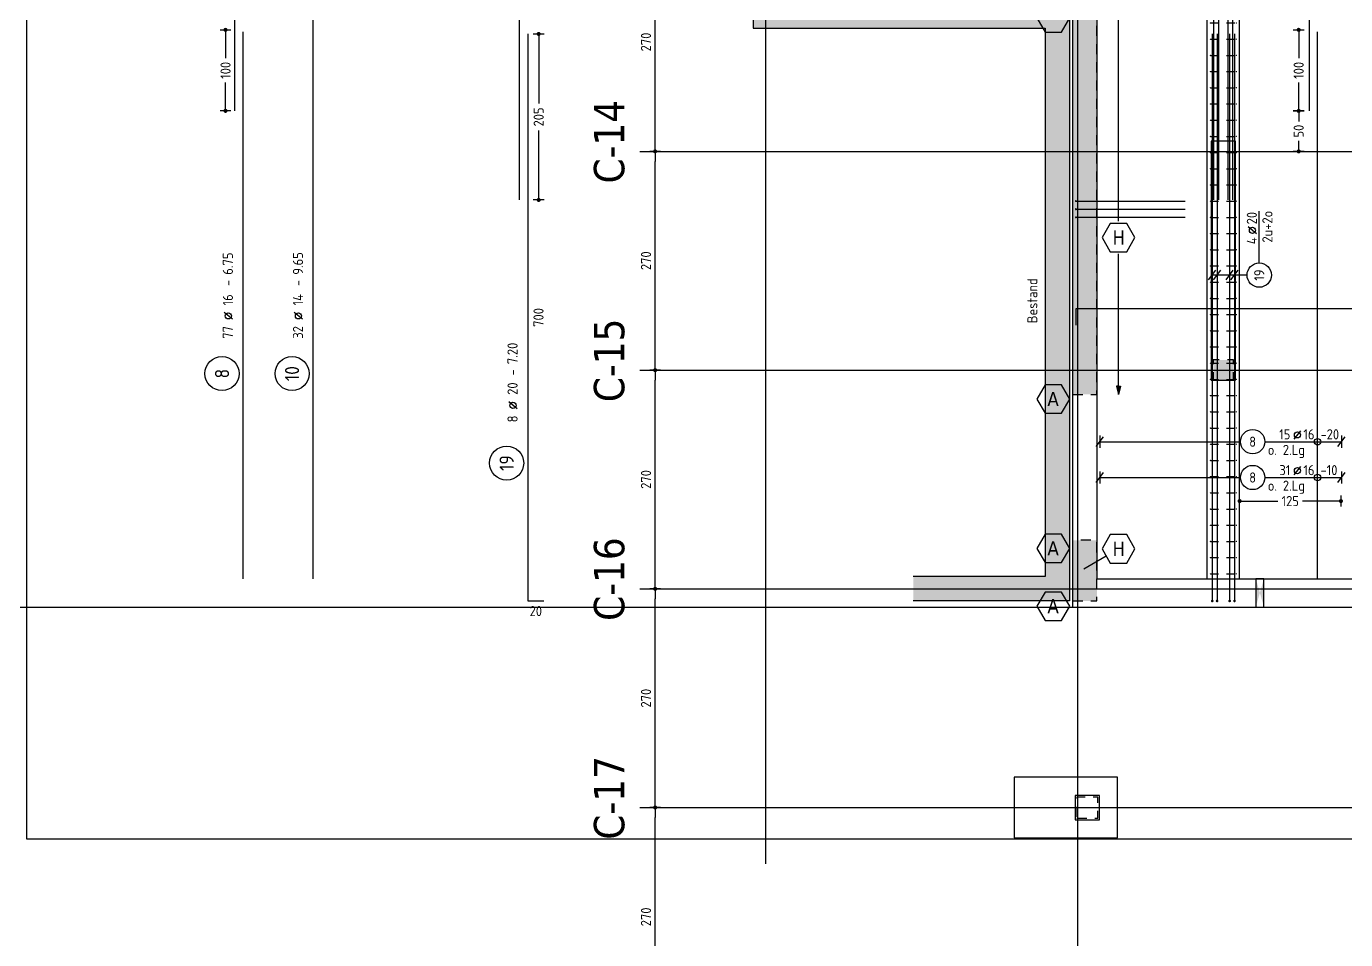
# Model space of a CAD drawing. Extents: x -7 to 291, y 0 to 252.
# Drawn here: x 110.62 to 126.9, y 189.51 to 200.78 of the extents above; entities that cross this region are included whole.
import ezdxf
from ezdxf.enums import TextEntityAlignment as Align

# ---------------------------------------------------------------- set-up
doc = ezdxf.new("R2010")
doc.units = 0
doc.header["$LTSCALE"] = 0.5
doc.header["$MEASUREMENT"] = 0
doc.header["$PDMODE"] = 2
for name, pattern in [('AUSGEZOGEN', [1000.01, 1000, 0.01]), ('HIDDEN', [0.375, 0.25, -0.125]), ('HIDDEN2', [0.187, 0.125, -0.062]), ('VERDECKT2', [0.1875, 0.125, -0.0625])]:
    doc.linetypes.add(name, pattern=pattern)
doc.layers.get('0').update_dxf_attribs({"linetype": 'CONTINUOUS'})
doc.layers.get('Defpoints').update_dxf_attribs({"linetype": 'CONTINUOUS'})
for name, color, linetype in [('0_H10', 13, 'CONTINUOUS'), ('ACHSEN', 7, 'CONTINUOUS'), ('BESTAND', 7, 'CONTINUOUS'), ('BET-ANS', 7, 'CONTINUOUS'), ('BETON', 7, 'CONTINUOUS'), ('BETON-EG', 7, 'CONTINUOUS'), ('HILFE', 7, 'CONTINUOUS'), ('HOLZ-VERD', 8, 'VERDECKT2'), ('MASSE', 7, 'CONTINUOUS'), ('RND', 7, 'CONTINUOUS'), ('TEXT', 7, 'CONTINUOUS'), ('WD', 7, 'CONTINUOUS')]:
    doc.layers.add(name, color=color, linetype=linetype)
doc.layers.add('ANSICHTSFENSTER', color=7, linetype='CONTINUOUS', plot=False)
doc.styles.add('HELV', font='tahoma.ttf')
doc.styles.add('TXT', font='isocp.shx')
doc.dimstyles.new('DOT_I', dxfattribs={"dimscale": 0.5, "dimtxt": 0.25, "dimasz": 0.25, "dimexe": 0.1, "dimexo": 0.3, "dimgap": 0.1, "dimtad": 1, "dimdec": 3, "dimzin": 3, "dimtxsty": 'TXT', "dimblk": 'DOT', "dimblk1": 'DOT', "dimblk2": 'DOT', "dimsah": 1, "dimcen": 0.1, "dimse1": 1, "dimse2": 1, "dimazin": 0, "dimtfac": 1, "dimtdec": 4, "dimtix": 1, "dimtmove": 2, "dimatfit": 3, "dimldrblk": 'DOT', "dimfxl": 0.7, "dimfxlon": 1, "dimtvp": 1, "dimtolj": 1, "dimtzin": 0, "dimarcsym": 0})

# ---------------------------------------------------------------- blocks, each defined once
blk = doc.blocks.new('Stützen EG')
at = {"color": 0, "linetype": 'ByBlock', "flags": 128}
blk.add_lwpolyline([(0.115, -43.455), (0.375, -43.455), (0.375, -43.195), (0.115, -43.195)], close=True, dxfattribs=at)
blk = doc.blocks.new('Bestand UG')
at = {"color": 0, "linetype": 'ByBlock'}
for p, q in [((-4.5, -3.75), (-4, -3.75)), ((-4.5, -3.95), (-4, -3.95))]:
    blk.add_line(p, q, dxfattribs=at)
for points in [[(-4.5, -0.1), (-3.7, -0.1), (-3.7, -6.28), (-0.1, -6.28), (-0.1, -13.65), (-2.026, -13.65)], [(-4.5, -0.4), (-4, -0.4), (-4, -1.75), (-4.5, -1.75)], [(-4.5, -1.95), (-4, -1.95), (-4, -6.58), (-0.4, -6.58), (-0.4, -13.35), (-2.026, -13.35)]]:
    blk.add_lwpolyline(points, dxfattribs=at)
at = {"layer": 'BESTAND', "color": 11, "linetype": 'AUSGEZOGEN'}
for points in [[(-3.7, -0.1), (-4, -0.4), (-4.5, -0.1), (-4.5, -0.4)], [(-3.7, -6.28), (-4, -6.58), (-3.7, -0.1), (-4, -0.4)], [(-4, -1.75), (-4, -1.95), (-4.5, -1.75), (-4.5, -1.95)], [(-0.1, -6.28), (-0.4, -6.58), (-3.7, -6.28), (-4, -6.58)], [(-0.1, -13.65), (-0.4, -13.35), (-0.1, -6.28), (-0.4, -6.58)], [(-2.026, -13.65), (-2.026, -13.35), (-0.1, -13.65), (-0.4, -13.35)]]:
    blk.add_solid(points, dxfattribs=at)
blk = doc.blocks.new('Beton UG')
at = {"color": 0, "linetype": 'ByBlock'}
blk.add_lwpolyline([(1.65, -13.625), (1.95, -13.625), (1.95, -10.675), (1.65, -10.675)], close=True, dxfattribs=at)
blk = doc.blocks.new('WD01')
at = {"color": 0, "linetype": 'ByBlock'}
blk.add_lwpolyline([(-4, -35.325), (-4, -34.975), (-4.1, -34.975), (-4.1, -35.325)], close=True, dxfattribs=at)
at = {"layer": 'WD', "color": 15, "linetype": 'AUSGEZOGEN'}
blk.add_solid([(-4, -34.975), (-4, -35.325), (-4.1, -35.325), (-4.1, -34.975)], dxfattribs=at)
blk = doc.blocks.new('Beton EG')
at = {"color": 0, "linetype": 'ByBlock', "flags": 128}
for points in [[(0, 2.525), (0.3, 2.525), (0.3, 7.375), (0, 7.375)], [(1.735, 2.7), (1.985, 2.7), (1.985, 2.95), (1.735, 2.95)], [(0, -0.025), (0.3, -0.025), (0.3, 0.725), (0, 0.725)]]:
    blk.add_lwpolyline(points, close=True, dxfattribs=at)
blk = doc.blocks.new('DOT')
at = {"color": 0, "linetype": 'ByBlock'}
for p, q in [((0, 0), (-1, 0)), ((0, 0.54), (0, -0.54))]:
    blk.add_line(p, q, dxfattribs=at)
at = {"color": 0, "linetype": 'ByBlock', "const_width": 0.2}
blk.add_lwpolyline([(-0.1, 0, 1), (0.1, 0, 1)], format="xyb", close=True, dxfattribs=at)
blk = doc.blocks.new('*D74')
at = {"layer": 'Defpoints', "color": 0, "linetype": 'AUSGEZOGEN', "transparency": 16777216}
for p in [(-5.211, -43.2), (-5.211, -43.2), (-5.211, -45.9)]:
    blk.add_point(p, dxfattribs=at)
at = {"layer": 'MASSE', "color": 0, "linetype": 'AUSGEZOGEN', "lineweight": -2, "transparency": 16777216}
blk.add_line((-5.211, -45.775), (-5.211, -43.325), dxfattribs=at)
at = {"layer": 'MASSE', "color": 0, "linetype": 'AUSGEZOGEN', "lineweight": -2, "transparency": 16777216, "xscale": 0.125, "yscale": 0.125, "zscale": 0.125}
for p, rotation in [((-5.211, -43.2), 89.99999999999999), ((-5.211, -45.9), 270)]:
    blk.add_blockref('DOT', p, dxfattribs=dict(at, rotation=rotation))
at = {"layer": 'MASSE', "color": 0, "linetype": 'AUSGEZOGEN', "transparency": 16777216, "insert": (-5.324, -44.55), "char_height": 0.125, "attachment_point": 5, "rotation": 90, "style": 'TXT'}
blk.add_mtext('\\A1;270', dxfattribs=at)
blk = doc.blocks.new('*D75')
at = {"layer": 'Defpoints', "color": 0, "linetype": 'AUSGEZOGEN', "transparency": 16777216}
for p in [(-5.211, -40.5), (-5.211, -40.5), (-5.211, -43.2)]:
    blk.add_point(p, dxfattribs=at)
at = {"layer": 'MASSE', "color": 0, "linetype": 'AUSGEZOGEN', "lineweight": -2, "transparency": 16777216}
blk.add_line((-5.211, -43.075), (-5.211, -40.625), dxfattribs=at)
at = {"layer": 'MASSE', "color": 0, "linetype": 'AUSGEZOGEN', "lineweight": -2, "transparency": 16777216, "xscale": 0.125, "yscale": 0.125, "zscale": 0.125}
for p, rotation in [((-5.211, -40.5), 89.99999999999999), ((-5.211, -43.2), 270)]:
    blk.add_blockref('DOT', p, dxfattribs=dict(at, rotation=rotation))
at = {"layer": 'MASSE', "color": 0, "linetype": 'AUSGEZOGEN', "transparency": 16777216, "insert": (-5.324, -41.85), "char_height": 0.125, "attachment_point": 5, "rotation": 90, "style": 'TXT'}
blk.add_mtext('\\A1;270', dxfattribs=at)
blk = doc.blocks.new('*D76')
at = {"layer": 'Defpoints', "color": 0, "linetype": 'AUSGEZOGEN', "transparency": 16777216}
for p in [(-5.211, -37.8), (-5.211, -37.8), (-5.211, -40.5)]:
    blk.add_point(p, dxfattribs=at)
at = {"layer": 'MASSE', "color": 0, "linetype": 'AUSGEZOGEN', "lineweight": -2, "transparency": 16777216}
blk.add_line((-5.211, -40.375), (-5.211, -37.925), dxfattribs=at)
at = {"layer": 'MASSE', "color": 0, "linetype": 'AUSGEZOGEN', "lineweight": -2, "transparency": 16777216, "xscale": 0.125, "yscale": 0.125, "zscale": 0.125}
for p, rotation in [((-5.211, -37.8), 89.99999999999999), ((-5.211, -40.5), 270)]:
    blk.add_blockref('DOT', p, dxfattribs=dict(at, rotation=rotation))
at = {"layer": 'MASSE', "color": 0, "linetype": 'AUSGEZOGEN', "transparency": 16777216, "insert": (-5.324, -39.15), "char_height": 0.125, "attachment_point": 5, "rotation": 90, "style": 'TXT'}
blk.add_mtext('\\A1;270', dxfattribs=at)
blk = doc.blocks.new('*D77')
at = {"layer": 'Defpoints', "color": 0, "linetype": 'AUSGEZOGEN', "transparency": 16777216}
for p in [(-5.211, -35.1), (-5.211, -35.1), (-5.211, -37.8)]:
    blk.add_point(p, dxfattribs=at)
at = {"layer": 'MASSE', "color": 0, "linetype": 'AUSGEZOGEN', "lineweight": -2, "transparency": 16777216}
blk.add_line((-5.211, -37.675), (-5.211, -35.225), dxfattribs=at)
at = {"layer": 'MASSE', "color": 0, "linetype": 'AUSGEZOGEN', "lineweight": -2, "transparency": 16777216, "xscale": 0.125, "yscale": 0.125, "zscale": 0.125}
for p, rotation in [((-5.211, -35.1), 89.99999999999999), ((-5.211, -37.8), 270)]:
    blk.add_blockref('DOT', p, dxfattribs=dict(at, rotation=rotation))
at = {"layer": 'MASSE', "color": 0, "linetype": 'AUSGEZOGEN', "transparency": 16777216, "insert": (-5.324, -36.45), "char_height": 0.125, "attachment_point": 5, "rotation": 90, "style": 'TXT'}
blk.add_mtext('\\A1;270', dxfattribs=at)
blk = doc.blocks.new('*D78')
at = {"layer": 'Defpoints', "color": 0, "linetype": 'AUSGEZOGEN', "transparency": 16777216}
for p in [(-5.211, -32.4), (-5.211, -32.4), (-5.211, -35.1)]:
    blk.add_point(p, dxfattribs=at)
at = {"layer": 'MASSE', "color": 0, "linetype": 'AUSGEZOGEN', "lineweight": -2, "transparency": 16777216}
blk.add_line((-5.211, -34.975), (-5.211, -32.525), dxfattribs=at)
at = {"layer": 'MASSE', "color": 0, "linetype": 'AUSGEZOGEN', "lineweight": -2, "transparency": 16777216, "xscale": 0.125, "yscale": 0.125, "zscale": 0.125}
for p, rotation in [((-5.211, -32.4), 89.99999999999999), ((-5.211, -35.1), 270)]:
    blk.add_blockref('DOT', p, dxfattribs=dict(at, rotation=rotation))
at = {"layer": 'MASSE', "color": 0, "linetype": 'AUSGEZOGEN', "transparency": 16777216, "insert": (-5.324, -33.75), "char_height": 0.125, "attachment_point": 5, "rotation": 90, "style": 'TXT'}
blk.add_mtext('\\A1;270', dxfattribs=at)
blk = doc.blocks.new('143791')
at = {"layer": 'RND', "color": 3, "linetype": 'AUSGEZOGEN', "const_width": 0.008}
for points in [[(-0.368, 15.86, 1), (-0.36, 15.86, 1)], [(-0.048, 15.86, 1), (-0.04, 15.86, 1)], [(-0.368, 15.66, 1), (-0.36, 15.66, 1)], [(-0.048, 15.66, 1), (-0.04, 15.66, 1)], [(-0.368, 15.46, 1), (-0.36, 15.46, 1)], [(-0.048, 15.46, 1), (-0.04, 15.46, 1)], [(-0.368, 15.26, 1), (-0.36, 15.26, 1)], [(-0.048, 15.26, 1), (-0.04, 15.26, 1)], [(-0.368, 15.06, 1), (-0.36, 15.06, 1)], [(-0.048, 15.06, 1), (-0.04, 15.06, 1)], [(-0.368, 14.86, 1), (-0.36, 14.86, 1)], [(-0.048, 14.86, 1), (-0.04, 14.86, 1)], [(-0.368, 14.66, 1), (-0.36, 14.66, 1)], [(-0.048, 14.66, 1), (-0.04, 14.66, 1)], [(-0.368, 14.46, 1), (-0.36, 14.46, 1)], [(-0.048, 14.46, 1), (-0.04, 14.46, 1)], [(-0.368, 14.26, 1), (-0.36, 14.26, 1)], [(-0.048, 14.26, 1), (-0.04, 14.26, 1)], [(-0.368, 14.06, 1), (-0.36, 14.06, 1)], [(-0.048, 14.06, 1), (-0.04, 14.06, 1)], [(-0.368, 13.86, 1), (-0.36, 13.86, 1)], [(-0.048, 13.86, 1), (-0.04, 13.86, 1)], [(-0.368, 13.66, 1), (-0.36, 13.66, 1)], [(-0.048, 13.66, 1), (-0.04, 13.66, 1)], [(-0.368, 13.46, 1), (-0.36, 13.46, 1)], [(-0.048, 13.46, 1), (-0.04, 13.46, 1)], [(-0.368, 13.26, 1), (-0.36, 13.26, 1)], [(-0.048, 13.26, 1), (-0.04, 13.26, 1)], [(-0.368, 13.06, 1), (-0.36, 13.06, 1)], [(-0.048, 13.06, 1), (-0.04, 13.06, 1)], [(-0.368, 12.86, 1), (-0.36, 12.86, 1)], [(-0.048, 12.86, 1), (-0.04, 12.86, 1)], [(-0.368, 12.66, 1), (-0.36, 12.66, 1)], [(-0.048, 12.66, 1), (-0.04, 12.66, 1)], [(-0.368, 12.46, 1), (-0.36, 12.46, 1)], [(-0.048, 12.46, 1), (-0.04, 12.46, 1)], [(-0.368, 12.26, 1), (-0.36, 12.26, 1)], [(-0.048, 12.26, 1), (-0.04, 12.26, 1)], [(-0.364, 12.06, 1), (-0.356, 12.06, 1)], [(-0.044, 12.06, 1), (-0.036, 12.06, 1)], [(-0.364, 11.86, 1), (-0.356, 11.86, 1)], [(-0.044, 11.86, 1), (-0.036, 11.86, 1)], [(-0.364, 11.66, 1), (-0.356, 11.66, 1)], [(-0.044, 11.66, 1), (-0.036, 11.66, 1)], [(-0.364, 11.46, 1), (-0.356, 11.46, 1)], [(-0.044, 11.46, 1), (-0.036, 11.46, 1)], [(-0.364, 11.26, 1), (-0.356, 11.26, 1)], [(-0.044, 11.26, 1), (-0.036, 11.26, 1)], [(-0.364, 11.06, 1), (-0.356, 11.06, 1)], [(-0.044, 11.06, 1), (-0.036, 11.06, 1)], [(-0.364, 10.86, 1), (-0.356, 10.86, 1)], [(-0.044, 10.86, 1), (-0.036, 10.86, 1)], [(-0.364, 10.66, 1), (-0.356, 10.66, 1)], [(-0.044, 10.66, 1), (-0.036, 10.66, 1)], [(-0.364, 10.46, 1), (-0.356, 10.46, 1)], [(-0.044, 10.46, 1), (-0.036, 10.46, 1)], [(-0.364, 10.26, 1), (-0.356, 10.26, 1)], [(-0.044, 10.26, 1), (-0.036, 10.26, 1)], [(-0.364, 10.06, 1), (-0.356, 10.06, 1)], [(-0.044, 10.06, 1), (-0.036, 10.06, 1)], [(-0.364, 9.86, 1), (-0.356, 9.86, 1)], [(-0.044, 9.86, 1), (-0.036, 9.86, 1)], [(-0.364, 9.66, 1), (-0.356, 9.66, 1)], [(-0.044, 9.66, 1), (-0.036, 9.66, 1)], [(-0.364, 9.46, 1), (-0.356, 9.46, 1)], [(-0.044, 9.46, 1), (-0.036, 9.46, 1)], [(-0.364, 9.26, 1), (-0.356, 9.26, 1)], [(-0.044, 9.26, 1), (-0.036, 9.26, 1)], [(-0.364, 9.06, 1), (-0.356, 9.06, 1)], [(-0.044, 9.06, 1), (-0.036, 9.06, 1)], [(-0.364, 8.86, 1), (-0.356, 8.86, 1)], [(-0.044, 8.86, 1), (-0.036, 8.86, 1)], [(-0.364, 8.66, 1), (-0.356, 8.66, 1)], [(-0.044, 8.66, 1), (-0.036, 8.66, 1)], [(-0.364, 8.46, 1), (-0.356, 8.46, 1)], [(-0.044, 8.46, 1), (-0.036, 8.46, 1)], [(-0.364, 8.26, 1), (-0.356, 8.26, 1)], [(-0.044, 8.26, 1), (-0.036, 8.26, 1)], [(-0.364, 8.06, 1), (-0.356, 8.06, 1)], [(-0.044, 8.06, 1), (-0.036, 8.06, 1)], [(-0.364, 7.86, 1), (-0.356, 7.86, 1)], [(-0.044, 7.86, 1), (-0.036, 7.86, 1)], [(-0.364, 7.66, 1), (-0.356, 7.66, 1)], [(-0.044, 7.66, 1), (-0.036, 7.66, 1)], [(-0.364, 7.46, 1), (-0.356, 7.46, 1)], [(-0.044, 7.46, 1), (-0.036, 7.46, 1)], [(-0.364, 7.26, 1), (-0.356, 7.26, 1)], [(-0.044, 7.26, 1), (-0.036, 7.26, 1)], [(-0.364, 7.06, 1), (-0.356, 7.06, 1)], [(-0.044, 7.06, 1), (-0.036, 7.06, 1)], [(-0.364, 6.86, 1), (-0.356, 6.86, 1)], [(-0.044, 6.86, 1), (-0.036, 6.86, 1)], [(-0.364, 6.66, 1), (-0.356, 6.66, 1)], [(-0.044, 6.66, 1), (-0.036, 6.66, 1)], [(-0.364, 6.46, 1), (-0.356, 6.46, 1)], [(-0.044, 6.46, 1), (-0.036, 6.46, 1)], [(-0.364, 6.26, 1), (-0.356, 6.26, 1)], [(-0.044, 6.26, 1), (-0.036, 6.26, 1)], [(-0.364, 6.06, 1), (-0.356, 6.06, 1)], [(-0.044, 6.06, 1), (-0.036, 6.06, 1)], [(-0.364, 5.86, 1), (-0.356, 5.86, 1)], [(-0.044, 5.86, 1), (-0.036, 5.86, 1)], [(-0.364, 5.66, 1), (-0.356, 5.66, 1)], [(-0.044, 5.66, 1), (-0.036, 5.66, 1)], [(-0.364, 5.46, 1), (-0.356, 5.46, 1)], [(-0.044, 5.46, 1), (-0.036, 5.46, 1)], [(-0.364, 5.26, 1), (-0.356, 5.26, 1)], [(-0.044, 5.26, 1), (-0.036, 5.26, 1)], [(-0.364, 5.06, 1), (-0.356, 5.06, 1)], [(-0.044, 5.06, 1), (-0.036, 5.06, 1)], [(-0.364, 4.86, 1), (-0.356, 4.86, 1)], [(-0.044, 4.86, 1), (-0.036, 4.86, 1)], [(-0.364, 4.66, 1), (-0.356, 4.66, 1)], [(-0.044, 4.66, 1), (-0.036, 4.66, 1)], [(-0.364, 4.46, 1), (-0.356, 4.46, 1)], [(-0.044, 4.46, 1), (-0.036, 4.46, 1)], [(-0.364, 4.26, 1), (-0.356, 4.26, 1)], [(-0.044, 4.26, 1), (-0.036, 4.26, 1)], [(-0.364, 4.06, 1), (-0.356, 4.06, 1)], [(-0.044, 4.06, 1), (-0.036, 4.06, 1)], [(-0.364, 3.86, 1), (-0.356, 3.86, 1)], [(-0.044, 3.86, 1), (-0.036, 3.86, 1)], [(-0.364, 3.66, 1), (-0.356, 3.66, 1)], [(-0.044, 3.66, 1), (-0.036, 3.66, 1)], [(-0.364, 3.46, 1), (-0.356, 3.46, 1)], [(-0.044, 3.46, 1), (-0.036, 3.46, 1)], [(-0.364, 3.26, 1), (-0.356, 3.26, 1)], [(-0.044, 3.26, 1), (-0.036, 3.26, 1)], [(-0.364, 3.06, 1), (-0.356, 3.06, 1)], [(-0.044, 3.06, 1), (-0.036, 3.06, 1)], [(-0.364, 2.86, 1), (-0.356, 2.86, 1)], [(-0.044, 2.86, 1), (-0.036, 2.86, 1)], [(-0.364, 2.66, 1), (-0.356, 2.66, 1)], [(-0.044, 2.66, 1), (-0.036, 2.66, 1)], [(-0.364, 2.46, 1), (-0.356, 2.46, 1)], [(-0.044, 2.46, 1), (-0.036, 2.46, 1)], [(-0.364, 2.26, 1), (-0.356, 2.26, 1)], [(-0.044, 2.26, 1), (-0.036, 2.26, 1)], [(-0.364, 2.06, 1), (-0.356, 2.06, 1)], [(-0.044, 2.06, 1), (-0.036, 2.06, 1)], [(-0.364, 1.86, 1), (-0.356, 1.86, 1)], [(-0.044, 1.86, 1), (-0.036, 1.86, 1)], [(-0.364, 1.66, 1), (-0.356, 1.66, 1)], [(-0.044, 1.66, 1), (-0.036, 1.66, 1)], [(-0.364, 1.46, 1), (-0.356, 1.46, 1)], [(-0.044, 1.46, 1), (-0.036, 1.46, 1)], [(-0.364, 1.26, 1), (-0.356, 1.26, 1)], [(-0.044, 1.26, 1), (-0.036, 1.26, 1)], [(-0.364, 1.06, 1), (-0.356, 1.06, 1)], [(-0.044, 1.06, 1), (-0.036, 1.06, 1)], [(-0.364, 0.86, 1), (-0.356, 0.86, 1)], [(-0.044, 0.86, 1), (-0.036, 0.86, 1)], [(-0.364, 0.66, 1), (-0.356, 0.66, 1)], [(-0.044, 0.66, 1), (-0.036, 0.66, 1)], [(-0.364, 0.46, 1), (-0.356, 0.46, 1)], [(-0.044, 0.46, 1), (-0.036, 0.46, 1)], [(-0.364, 0.26, 1), (-0.356, 0.26, 1)], [(-0.044, 0.26, 1), (-0.036, 0.26, 1)], [(-0.364, 0.06, 1), (-0.356, 0.06, 1)], [(-0.044, 0.06, 1), (-0.036, 0.06, 1)]]:
    blk.add_lwpolyline(points, format="xyb", close=True, dxfattribs=at)
at = {"layer": 'RND', "color": 3, "linetype": 'HIDDEN2'}
for points in [[(-0.364, 15.86), (-0.044, 15.86)], [(-0.364, 15.66), (-0.044, 15.66)], [(-0.364, 15.46), (-0.044, 15.46)], [(-0.364, 15.26), (-0.044, 15.26)], [(-0.364, 15.06), (-0.044, 15.06)], [(-0.364, 14.86), (-0.044, 14.86)], [(-0.364, 14.66), (-0.044, 14.66)], [(-0.364, 14.46), (-0.044, 14.46)], [(-0.364, 14.26), (-0.044, 14.26)], [(-0.364, 14.06), (-0.044, 14.06)], [(-0.364, 13.86), (-0.044, 13.86)], [(-0.364, 13.66), (-0.044, 13.66)], [(-0.364, 13.46), (-0.044, 13.46)], [(-0.364, 13.26), (-0.044, 13.26)], [(-0.364, 13.06), (-0.044, 13.06)], [(-0.364, 12.86), (-0.044, 12.86)], [(-0.364, 12.66), (-0.044, 12.66)], [(-0.364, 12.46), (-0.044, 12.46)], [(-0.364, 12.26), (-0.044, 12.26)], [(-0.36, 12.06), (-0.04, 12.06)], [(-0.36, 11.86), (-0.04, 11.86)], [(-0.36, 11.66), (-0.04, 11.66)], [(-0.36, 11.46), (-0.04, 11.46)], [(-0.36, 11.26), (-0.04, 11.26)], [(-0.36, 11.06), (-0.04, 11.06)], [(-0.36, 10.86), (-0.04, 10.86)], [(-0.36, 10.66), (-0.04, 10.66)], [(-0.36, 10.46), (-0.04, 10.46)], [(-0.36, 10.26), (-0.04, 10.26)], [(-0.36, 10.06), (-0.04, 10.06)], [(-0.36, 9.86), (-0.04, 9.86)], [(-0.36, 9.66), (-0.04, 9.66)], [(-0.36, 9.46), (-0.04, 9.46)], [(-0.36, 9.26), (-0.04, 9.26)], [(-0.36, 9.06), (-0.04, 9.06)], [(-0.36, 8.86), (-0.04, 8.86)], [(-0.36, 8.66), (-0.04, 8.66)], [(-0.36, 8.46), (-0.04, 8.46)], [(-0.36, 8.26), (-0.04, 8.26)], [(-0.36, 8.06), (-0.04, 8.06)], [(-0.36, 7.86), (-0.04, 7.86)], [(-0.36, 7.66), (-0.04, 7.66)], [(-0.36, 7.46), (-0.04, 7.46)], [(-0.36, 7.26), (-0.04, 7.26)], [(-0.36, 7.06), (-0.04, 7.06)], [(-0.36, 6.86), (-0.04, 6.86)], [(-0.36, 6.66), (-0.04, 6.66)], [(-0.36, 6.46), (-0.04, 6.46)], [(-0.36, 6.26), (-0.04, 6.26)], [(-0.36, 6.06), (-0.04, 6.06)], [(-0.36, 5.86), (-0.04, 5.86)], [(-0.36, 5.66), (-0.04, 5.66)], [(-0.36, 5.46), (-0.04, 5.46)], [(-0.36, 5.26), (-0.04, 5.26)], [(-0.36, 5.06), (-0.04, 5.06)], [(-0.36, 4.86), (-0.04, 4.86)], [(-0.36, 4.66), (-0.04, 4.66)], [(-0.36, 4.46), (-0.04, 4.46)], [(-0.36, 4.26), (-0.04, 4.26)], [(-0.36, 4.06), (-0.04, 4.06)], [(-0.36, 3.86), (-0.04, 3.86)], [(-0.36, 3.66), (-0.04, 3.66)], [(-0.36, 3.46), (-0.04, 3.46)], [(-0.36, 3.26), (-0.04, 3.26)], [(-0.36, 3.06), (-0.04, 3.06)], [(-0.36, 2.86), (-0.04, 2.86)], [(-0.36, 2.66), (-0.04, 2.66)], [(-0.36, 2.46), (-0.04, 2.46)], [(-0.36, 2.26), (-0.04, 2.26)], [(-0.36, 2.06), (-0.04, 2.06)], [(-0.36, 1.86), (-0.04, 1.86)], [(-0.36, 1.66), (-0.04, 1.66)], [(-0.36, 1.46), (-0.04, 1.46)], [(-0.36, 1.26), (-0.04, 1.26)], [(-0.36, 1.06), (-0.04, 1.06)], [(-0.36, 0.86), (-0.04, 0.86)], [(-0.36, 0.66), (-0.04, 0.66)], [(-0.36, 0.46), (-0.04, 0.46)], [(-0.36, 0.26), (-0.04, 0.26)], [(-0.36, 0.06), (-0.04, 0.06)]]:
    blk.add_lwpolyline(points, dxfattribs=at)
blk = doc.blocks.new('RND_AUSZ')
at = {"layer": 'RND', "color": 7, "linetype": 'Continuous'}
blk.add_line((1.341, 0.262), (1.509, 0.466), dxfattribs=at)
at = {"layer": 'RND', "color": 1, "linetype": 'Continuous'}
blk.add_circle((0, 0.52), 0.42, dxfattribs=at)
at = {"layer": 'RND', "color": 7, "linetype": 'Continuous'}
blk.add_circle((1.425, 0.364), 0.075, dxfattribs=at)
at = {"layer": 'RND', "color": 7, "linetype": 'Continuous', "style": 'TXT'}
blk.add_text('-', height=0.25, dxfattribs=at).set_placement((2.163, 0.25))
at = {"layer": 'RND', "color": 1, "linetype": 'Continuous', "style": 'TXT'}
blk.add_attdef('POS', text='', height=0.35, dxfattribs=at).set_placement((0, 0.52), align=Align.MIDDLE)
at = {"layer": 'RND', "color": 7, "linetype": 'Continuous', "style": 'TXT'}
for tag, p in [('WIEOFT', (-0.536, 0.25)), ('STK', (1.174, 0.25))]:
    blk.add_attdef(tag, text='', height=0.25, dxfattribs=at).set_placement(p, align=Align.RIGHT)
for tag, p in [('DS', (1.683, 0.25)), ('LANG', (2.441, 0.25)), ('TEXT', (3.669, 0.25))]:
    blk.add_attdef(tag, p, '', height=0.25, dxfattribs=at)
blk = doc.blocks.new('*D167')
at = {"layer": 'Defpoints', "color": 0, "linetype": 'AUSGEZOGEN', "transparency": 16777216}
for p in [(116.943, 200.687), (116.943, 198.637), (116.943, 198.637)]:
    blk.add_point(p, dxfattribs=at)
at = {"layer": 'MASSE', "color": 0, "linetype": 'AUSGEZOGEN', "lineweight": -2, "transparency": 16777216}
for p, q in [((116.943, 200.562), (116.943, 199.829)), ((116.943, 198.762), (116.943, 199.495))]:
    blk.add_line(p, q, dxfattribs=at)
at = {"layer": 'MASSE', "color": 0, "linetype": 'AUSGEZOGEN', "lineweight": -2, "transparency": 16777216, "xscale": 0.125, "yscale": 0.125, "zscale": 0.125}
for p, rotation in [((116.943, 200.687), 90), ((116.943, 198.637), 270)]:
    blk.add_blockref('DOT', p, dxfattribs=dict(at, rotation=rotation))
at = {"layer": 'MASSE', "color": 0, "linetype": 'AUSGEZOGEN', "transparency": 16777216, "insert": (116.943, 199.662), "char_height": 0.125, "attachment_point": 5, "rotation": 90, "style": 'TXT'}
blk.add_mtext('\\A1;205', dxfattribs=at)
blk = doc.blocks.new('RND_LEI')
at = {"layer": 'RND', "color": 7, "linetype": 'Continuous'}
blk.add_line((1.022, 0.066), (1.19, 0.27), dxfattribs=at)
for centre, radius in [((0, 0), 0.3), ((1.106, 0.168), 0.075)]:
    blk.add_circle(centre, radius, dxfattribs=at)
at = {"layer": 'RND', "color": 7, "linetype": 'Continuous', "style": 'TXT'}
blk.add_attdef('POSL', text='', height=0.25, dxfattribs=at).set_placement((0, 0), align=Align.MIDDLE)
blk.add_attdef('ANZ', text='', height=0.25, dxfattribs=at).set_placement((0.931, 0.057), align=Align.RIGHT)
for tag, p in [('DUM', (1.253, 0.057)), ('ABSTD', (1.674, 0.057)), ('POSTXT', (0.374, -0.327))]:
    blk.add_attdef(tag, p, '', height=0.25, dxfattribs=at)
blk = doc.blocks.new('lei_gre')
at = {"layer": 'RND', "color": 7, "linetype": 'Continuous'}
for p, q in [((-0.09, -0.12), (0.09, 0.12)), ((0, 0.15), (0, -0.15))]:
    blk.add_line(p, q, dxfattribs=at)
blk = doc.blocks.new('*D169')
at = {"layer": 'Defpoints', "color": 0, "linetype": 'AUSGEZOGEN', "transparency": 16777216}
for p in [(126.32, 200.737), (126.32, 199.737), (126.32, 199.737)]:
    blk.add_point(p, dxfattribs=at)
at = {"layer": 'MASSE', "color": 0, "linetype": 'AUSGEZOGEN', "lineweight": -2, "transparency": 16777216}
for p, q in [((126.32, 200.612), (126.32, 200.387)), ((126.32, 199.862), (126.32, 200.087))]:
    blk.add_line(p, q, dxfattribs=at)
at = {"layer": 'MASSE', "color": 0, "linetype": 'AUSGEZOGEN', "lineweight": -2, "transparency": 16777216, "xscale": 0.125, "yscale": 0.125, "zscale": 0.125}
for p, rotation in [((126.32, 200.737), 90), ((126.32, 199.737), 270)]:
    blk.add_blockref('DOT', p, dxfattribs=dict(at, rotation=rotation))
at = {"layer": 'MASSE', "color": 0, "linetype": 'AUSGEZOGEN', "transparency": 16777216, "insert": (126.32, 200.237), "char_height": 0.125, "attachment_point": 5, "rotation": 90, "style": 'TXT'}
blk.add_mtext('\\A1;100', dxfattribs=at)
blk = doc.blocks.new('*D170')
at = {"layer": 'Defpoints', "color": 0, "linetype": 'AUSGEZOGEN', "transparency": 16777216}
for p in [(113.079, 200.737), (113.079, 199.737), (113.079, 199.737)]:
    blk.add_point(p, dxfattribs=at)
at = {"layer": 'MASSE', "color": 0, "linetype": 'AUSGEZOGEN', "lineweight": -2, "transparency": 16777216}
for p, q in [((113.079, 200.612), (113.079, 200.387)), ((113.079, 199.862), (113.079, 200.087))]:
    blk.add_line(p, q, dxfattribs=at)
at = {"layer": 'MASSE', "color": 0, "linetype": 'AUSGEZOGEN', "lineweight": -2, "transparency": 16777216, "xscale": 0.125, "yscale": 0.125, "zscale": 0.125}
for p, rotation in [((113.079, 200.737), 90), ((113.079, 199.737), 270)]:
    blk.add_blockref('DOT', p, dxfattribs=dict(at, rotation=rotation))
at = {"layer": 'MASSE', "color": 0, "linetype": 'AUSGEZOGEN', "transparency": 16777216, "insert": (113.079, 200.237), "char_height": 0.125, "attachment_point": 5, "rotation": 90, "style": 'TXT'}
blk.add_mtext('\\A1;100', dxfattribs=at)
blk = doc.blocks.new('*D173')
at = {"layer": 'Defpoints', "color": 0, "linetype": 'AUSGEZOGEN', "transparency": 16777216}
for p in [(126.32, 199.737), (126.32, 199.237), (126.32, 199.237)]:
    blk.add_point(p, dxfattribs=at)
at = {"layer": 'MASSE', "color": 0, "linetype": 'AUSGEZOGEN', "lineweight": -2, "transparency": 16777216}
for p, q in [((126.32, 199.612), (126.32, 199.606)), ((126.32, 199.362), (126.32, 199.368))]:
    blk.add_line(p, q, dxfattribs=at)
at = {"layer": 'MASSE', "color": 0, "linetype": 'AUSGEZOGEN', "lineweight": -2, "transparency": 16777216, "xscale": 0.125, "yscale": 0.125, "zscale": 0.125}
for p, rotation in [((126.32, 199.737), 90), ((126.32, 199.237), 270)]:
    blk.add_blockref('DOT', p, dxfattribs=dict(at, rotation=rotation))
at = {"layer": 'MASSE', "color": 0, "linetype": 'AUSGEZOGEN', "transparency": 16777216, "insert": (126.32, 199.487), "char_height": 0.125, "attachment_point": 5, "rotation": 90, "style": 'TXT'}
blk.add_mtext('\\A1;50', dxfattribs=at)
blk = doc.blocks.new('*D177')
at = {"layer": 'Defpoints', "color": 0, "linetype": 'AUSGEZOGEN', "transparency": 16777216}
for p in [(125.591, 194.92), (125.591, 194.92), (126.841, 194.92)]:
    blk.add_point(p, dxfattribs=at)
at = {"layer": 'MASSE', "color": 0, "linetype": 'AUSGEZOGEN', "lineweight": -2, "transparency": 16777216}
for p, q in [((125.716, 194.92), (126.063, 194.92)), ((126.716, 194.92), (126.369, 194.92))]:
    blk.add_line(p, q, dxfattribs=at)
at = {"layer": 'MASSE', "color": 0, "linetype": 'AUSGEZOGEN', "lineweight": -2, "transparency": 16777216, "xscale": 0.125, "yscale": 0.125, "zscale": 0.125, "rotation": 180}
blk.add_blockref('DOT', (125.591, 194.92), dxfattribs=at)
at = {"layer": 'MASSE', "color": 0, "linetype": 'AUSGEZOGEN', "lineweight": -2, "transparency": 16777216, "xscale": 0.125, "yscale": 0.125, "zscale": 0.125}
blk.add_blockref('DOT', (126.841, 194.92), dxfattribs=at)
at = {"layer": 'MASSE', "color": 0, "linetype": 'AUSGEZOGEN', "transparency": 16777216, "insert": (126.216, 194.92), "char_height": 0.125, "attachment_point": 5, "style": 'TXT'}
blk.add_mtext('\\A1;125', dxfattribs=at)
blk = doc.blocks.new('Pfeillinie')
at = {"layer": 'TEXT', "linetype": 'Continuous'}
blk.add_hatch(color=7, dxfattribs=at).paths.add_polyline_path([(0, 0), (-0.8, 0.2), (-0.8, 0), (-0.8, -0.2)])
at = {"layer": 'TEXT', "color": 7, "linetype": 'Continuous'}
for p, q in [((-0.8, 0), (-0.8, 0.2)), ((-0.8, 0.2), (0, 0)), ((-0.8, 0), (-0.8, -0.2)), ((-0.8, -0.2), (0, 0))]:
    blk.add_line(p, q, dxfattribs=at)
blk = doc.blocks.new('Achsen Gründung')
at = {"color": 0, "linetype": 'ByBlock', "lineweight": -2}
for p, q in [((0, 4.445), (0, -67.066)), ((-5.4, -35.1), (29.493, -35.1)), ((-5.4, -37.8), (29.493, -37.8)), ((-5.4, -40.5), (29.493, -40.5)), ((-5.4, -43.2), (29.493, -43.2))]:
    blk.add_line(p, q, dxfattribs=at)
at = {"layer": 'ACHSEN', "color": 6, "linetype": 'AUSGEZOGEN', "style": 'HELV'}
for s, p in [('C-14', (-5.592, -35.496)), ('C-15', (-5.592, -38.196)), ('C-16', (-5.592, -40.896)), ('C-17', (-5.592, -43.596))]:
    blk.add_text(s, height=0.375, rotation=90, dxfattribs=at).set_placement(p)
at = {"layer": 'MASSE', "color": 7, "linetype": 'AUSGEZOGEN'}
for base, p1, p2, picture, middle in [((-5.211, -32.4), (-5.211, -35.1), (-5.211, -32.4), '*D78', (-5.324, -33.75)), ((-5.211, -35.1), (-5.211, -37.8), (-5.211, -35.1), '*D77', (-5.324, -36.45)), ((-5.211, -37.8), (-5.211, -40.5), (-5.211, -37.8), '*D76', (-5.324, -39.15)), ((-5.211, -40.5), (-5.211, -43.2), (-5.211, -40.5), '*D75', (-5.324, -41.85)), ((-5.211, -43.2), (-5.211, -45.9), (-5.211, -43.2), '*D74', (-5.324, -44.55))]:
    dim = blk.add_linear_dim(base=base, p1=p1, p2=p2, angle=90, dimstyle='DOT_I', override={"dimdec": 0, "dimlfac": 100}, dxfattribs=at)
    dim.commit()
    dim.dimension.update_dxf_attribs({"geometry": picture, "text_midpoint": middle})

msp = doc.modelspace()

# ---------------------------------------------------------------- hatches: boundary and pattern name
at = {"layer": '0_H10', "linetype": 'AUSGEZOGEN'}
h = msp.add_hatch(color=256, dxfattribs=at)
h.paths.add_polyline_path([(136.261, 202.062), (137.311, 202.062), (137.311, 201.812), (136.261, 201.812)])
h.paths.add_polyline_path([(136.261, 199.362), (137.311, 199.362), (137.311, 199.112), (136.261, 199.112)])
h.paths.add_polyline_path([(140.566, 201.812), (140.816, 201.812), (140.816, 204.762), (140.566, 204.762)])
h.paths.add_polyline_path([(132.466, 204.512), (138.891, 204.512), (138.891, 204.762), (132.466, 204.762)])
h.paths.add_polyline_path([(140.566, 196.412), (140.816, 196.412), (140.816, 199.362), (140.566, 199.362)])
h.paths.add_polyline_path([(123.531, 196.237), (123.831, 196.237), (123.831, 201.087), (123.531, 201.087)])
h.paths.add_polyline_path([(119.931, 203.377), (123.831, 203.377), (123.831, 207.462), (123.531, 207.462), (123.531, 207.182), (122.621, 207.182), (122.621, 206.932), (123.531, 206.932), (123.531, 203.627), (119.931, 203.627)])
h.paths.add_polyline_path([(129.766, 193.712), (130.016, 193.712), (130.016, 193.962), (129.766, 193.962)])
h.paths.add_polyline_path([(123.531, 193.687), (123.831, 193.687), (123.831, 194.437), (123.531, 194.437)])
h.paths.add_polyline_path([(148.166, 207.462), (146.011, 207.462), (146.011, 207.212), (148.166, 207.212)], flags=17)
h.paths.add_polyline_path([(143.516, 205.662), (143.516, 207.212), (144.876, 207.212), (144.876, 207.462), (143.266, 207.462), (143.266, 205.662)], flags=17)
h.paths.add_polyline_path([(149.441, 199.882), (149.441, 193.962), (146.866, 193.962), (146.866, 195.912), (144.566, 195.912), (144.566, 195.247), (144.816, 195.247), (144.816, 195.662), (146.616, 195.662), (146.616, 193.962), (144.816, 193.962), (144.816, 194.147), (144.566, 194.147), (144.566, 193.962), (143.516, 193.962), (143.516, 194.147), (143.266, 194.147), (143.266, 193.962), (142.491, 193.962), (142.491, 193.712), (149.691, 193.712), (149.691, 199.882)])
h.paths.add_polyline_path([(149.691, 200.932), (149.691, 203.392), (149.441, 203.392), (149.441, 200.932)])
h.paths.add_polyline_path([(149.691, 204.442), (149.691, 207.462), (149.301, 207.462), (149.301, 207.212), (149.441, 207.212), (149.441, 204.762), (143.266, 204.762), (143.266, 204.412), (143.516, 204.412), (143.516, 204.512), (149.441, 204.512), (149.441, 204.442)])
h.paths.add_polyline_path([(151.586, 196.387), (151.836, 196.387), (151.836, 204.787), (151.586, 204.787)])
h.paths.add_polyline_path([(143.516, 200.882), (143.266, 200.882), (143.266, 203.402), (143.516, 203.402)])
h.paths.add_polyline_path([(129.766, 207.212), (130.016, 207.212), (130.016, 207.462), (129.766, 207.462)])
h.paths.add_polyline_path([(143.516, 197.497), (143.266, 197.497), (143.266, 199.872), (143.516, 199.872)], flags=17)
h.paths.add_polyline_path([(129.766, 196.412), (130.016, 196.412), (130.016, 196.662), (129.766, 196.662)])
h.paths.add_polyline_path([(125.266, 196.412), (125.516, 196.412), (125.516, 196.662), (125.266, 196.662)])
h.paths.add_polyline_path([(125.266, 204.512), (125.516, 204.512), (125.516, 204.762), (125.266, 204.762)])
h.paths.add_polyline_path([(129.766, 204.512), (130.016, 204.512), (130.016, 204.762), (129.766, 204.762)])
h.paths.add_polyline_path([(132.466, 196.412), (138.116, 196.412), (138.116, 196.662), (132.466, 196.662)])
h.paths.add_polyline_path([(125.266, 207.212), (125.516, 207.212), (125.516, 207.462), (125.266, 207.462)])
h.paths.add_polyline_path([(123.531, 209.912), (123.831, 209.912), (123.831, 210.162), (123.531, 210.162)])
h.paths.add_polyline_path([(129.766, 209.912), (130.016, 209.912), (130.016, 210.162), (129.766, 210.162)])
h.paths.add_polyline_path([(132.466, 209.912), (132.716, 209.912), (132.716, 210.162), (132.466, 210.162)])
h.paths.add_polyline_path([(140.566, 209.912), (140.816, 209.912), (140.816, 210.162), (140.566, 210.162)])
h.paths.add_polyline_path([(142.491, 209.912), (146.076, 209.912), (146.076, 210.162), (142.491, 210.162)])
h.paths.add_polyline_path([(147.211, 209.912), (149.691, 209.912), (149.691, 210.162), (147.211, 210.162)])
h.paths.add_polyline_path([(132.466, 193.712), (132.716, 193.712), (132.716, 193.962), (132.466, 193.962)])
h.paths.add_polyline_path([(140.566, 193.712), (140.816, 193.712), (140.816, 193.962), (140.566, 193.962)])
h.paths.add_polyline_path([(135.166, 193.712), (135.416, 193.712), (135.416, 193.962), (135.166, 193.962)])
h.paths.add_polyline_path([(137.866, 193.712), (138.116, 193.712), (138.116, 193.962), (137.866, 193.962)])
h.paths.add_polyline_path([(135.166, 209.912), (135.416, 209.912), (135.416, 210.162), (135.166, 210.162)])
h.paths.add_polyline_path([(137.866, 209.912), (138.116, 209.912), (138.116, 210.162), (137.866, 210.162)])
h.paths.add_polyline_path([(140.566, 207.212), (140.816, 207.212), (140.816, 207.462), (140.566, 207.462)])
h.paths.add_polyline_path([(132.466, 207.212), (132.716, 207.212), (132.716, 207.462), (132.466, 207.462)])
h.paths.add_polyline_path([(119.931, 206.932), (120.766, 206.932), (120.766, 207.182), (119.931, 207.182)], flags=17)
h.paths.add_polyline_path([(119.761, 209.912), (120.001, 209.912), (120.001, 210.162), (119.761, 210.162)])
h.paths.add_polyline_path([(119.761, 207.252), (120.001, 207.252), (120.001, 207.542), (119.761, 207.542)])

# ---------------------------------------------------------------- linework, layer by layer
at = {"layer": 'ACHSEN', "color": 140, "linetype": 'AUSGEZOGEN'}
msp.add_line((119.741, 211.5185), (119.741, 190.4437), dxfattribs=at)
at = {"layer": 'ANSICHTSFENSTER', "color": 2, "linetype": 'AUSGEZOGEN'}
msp.add_lwpolyline([(110.622, 190.75), (157.0199, 190.75), (157.0199, 212.1221), (110.622, 212.1221)], close=True, dxfattribs=at)
at = {"layer": 'BET-ANS'}
for p, q in [((125.191, 193.962), (125.191, 209.912)), ((125.591, 193.962), (125.591, 209.912))]:
    msp.add_line(p, q, dxfattribs=at)
at = {"layer": 'BET-ANS', "color": 7, "linetype": 'AUSGEZOGEN'}
msp.add_line((123.831, 203.387), (123.831, 193.962), dxfattribs=at)
for points in [[(129.661, 210.262), (123.531, 210.262), (123.531, 210.162), (119.761, 210.162), (119.761, 207.252), (119.931, 207.252), (119.931, 201.087), (123.531, 201.087), (123.531, 193.612), (132.366, 193.612)], [(123.831, 193.962), (132.716, 193.962)]]:
    msp.add_lwpolyline(points, dxfattribs=at)
at = {"layer": 'BET-ANS'}
for points in [[(122.811, 190.762), (124.086, 190.762), (124.086, 191.512), (122.811, 191.512)], [(123.561, 190.987), (123.861, 190.987), (123.861, 191.287), (123.561, 191.287)]]:
    msp.add_lwpolyline(points, close=True, dxfattribs=at)
at = {"layer": 'HILFE', "color": 254, "linetype": 'AUSGEZOGEN', "true_color": 0xd7ebd2}
msp.add_xline((25.8724, 193.612), (1, 0), dxfattribs=at)
at = {"layer": 'RND', "color": 7, "linetype": 'AUSGEZOGEN'}
for p, q in [((125.8332, 197.8595), (125.8332, 198.4995)), ((123.8654, 195.653), (125.6019, 195.653)), ((125.9019, 195.653), (126.8473, 195.653)), ((123.8654, 195.211), (125.6019, 195.211)), ((125.9019, 195.211), (126.8473, 195.211))]:
    msp.add_line(p, q, dxfattribs=at)
at = {"layer": 'RND', "color": 102, "linetype": 'AUSGEZOGEN'}
msp.add_line((125.6832, 197.7095), (125.2462, 197.7095), dxfattribs=at)
at = {"layer": 'RND', "color": 1, "linetype": 'AUSGEZOGEN'}
for points in [[(116.7078, 198.637), (116.7078, 205.237)], [(125.2736, 198.637), (125.2736, 205.237)], [(125.3336, 198.637), (125.3336, 205.237)], [(125.4484, 198.637), (125.4484, 205.237)], [(125.5084, 198.637), (125.5084, 205.237)], [(113.1956, 199.737), (113.1956, 204.137)], [(126.4538, 199.737), (126.4538, 204.137)], [(114.16, 193.962), (114.16, 203.612)], [(113.2956, 193.962), (113.2956, 200.712)], [(126.5538, 193.962), (126.5538, 200.712)], [(116.8078, 200.687), (116.8078, 193.687), (117.0078, 193.687)], [(125.2536, 200.687), (125.2536, 193.687)], [(125.3136, 200.687), (125.3136, 193.687)], [(125.4684, 200.687), (125.4684, 193.687)], [(125.5284, 200.687), (125.5284, 193.687)], [(128.571, 197.2917), (123.571, 197.2917), (123.571, 197.0917)]]:
    msp.add_lwpolyline(points, dxfattribs=at)
at = {"layer": 'RND', "color": 102, "linetype": 'AUSGEZOGEN'}
for points in [[(124.0971, 198.3748), (124.0971, 201.087)], [(124.0971, 196.237), (124.0971, 197.9706)]]:
    msp.add_lwpolyline(points, dxfattribs=at)
at = {"layer": 'RND', "color": 3, "linetype": 'AUSGEZOGEN'}
for points in [[(123.571, 198.6276, 1), (123.571, 198.6196, 1)], [(123.571, 198.5276, 1), (123.571, 198.5196, 1)], [(123.571, 198.4276, 1), (123.571, 198.4196, 1)]]:
    msp.add_lwpolyline(points, format="xyb", close=True, dxfattribs=at)
for points in [[(123.571, 198.6236), (124.921, 198.6236)], [(123.571, 198.5236), (124.921, 198.5236)], [(123.571, 198.4236), (124.921, 198.4236)]]:
    msp.add_lwpolyline(points, dxfattribs=at)
at = {"layer": 'RND', "color": 7, "linetype": 'AUSGEZOGEN', "const_width": 0.016}
for points in [[(125.2456, 193.687, 1), (125.2616, 193.687, 1)], [(125.3056, 193.687, 1), (125.3216, 193.687, 1)], [(125.4764, 193.687, -1), (125.4604, 193.687, -1)], [(125.5364, 193.687, -1), (125.5204, 193.687, -1)]]:
    msp.add_lwpolyline(points, format="xyb", close=True, dxfattribs=at)
at = {"layer": 'RND', "color": 7, "linetype": 'AUSGEZOGEN'}
for centre in [(126.5538, 195.653), (126.5538, 195.211)]:
    msp.add_circle(centre, 0.04, dxfattribs=at)
at = {"layer": 'TEXT', "color": 1, "linetype": 'AUSGEZOGEN'}
msp.add_line((123.6699, 194.0839), (123.9456, 194.243), dxfattribs=at)
for points in [[(123.4952, 200.8847), (123.3942, 201.0597), (123.1921, 201.0597), (123.091, 200.8847), (123.1921, 200.7096), (123.3942, 200.7096)], [(124.2992, 198.1727), (124.1982, 198.3478), (123.9961, 198.3478), (123.895, 198.1727), (123.9961, 197.9977), (124.1982, 197.9977)], [(123.4952, 196.1789), (123.3942, 196.3539), (123.1921, 196.3539), (123.091, 196.1789), (123.1921, 196.0039), (123.3942, 196.0039)], [(123.4952, 194.3365), (123.3942, 194.5115), (123.1921, 194.5115), (123.091, 194.3365), (123.1921, 194.1615), (123.3942, 194.1615)], [(124.2992, 194.3305), (124.1982, 194.5055), (123.9961, 194.5055), (123.895, 194.3305), (123.9961, 194.1555), (124.1982, 194.1555)], [(123.4952, 193.6211), (123.3942, 193.7961), (123.1921, 193.7961), (123.091, 193.6211), (123.1921, 193.446), (123.3942, 193.446)]]:
    msp.add_lwpolyline(points, close=True, dxfattribs=at)

# ---------------------------------------------------------------- block references
at = {"layer": 'ACHSEN', "color": 140, "linetype": 'AUSGEZOGEN'}
msp.add_blockref('Achsen Gründung', (123.591, 234.337), dxfattribs=at)
at = {"layer": 'BESTAND', "color": 8, "linetype": 'AUSGEZOGEN'}
msp.add_blockref('Bestand UG', (123.591, 207.337), dxfattribs=at)
at = {"layer": 'BETON', "color": 6, "linetype": 'AUSGEZOGEN'}
msp.add_blockref('Beton UG', (123.591, 210.037), dxfattribs=at)
at = {"layer": 'BETON-EG', "color": 7, "linetype": 'HIDDEN'}
msp.add_blockref('Beton EG', (123.531, 193.712), dxfattribs=at)
at = {"layer": 'HOLZ-VERD', "color": 9, "linetype": 'HIDDEN'}
msp.add_blockref('Stützen EG', (123.466, 234.462), dxfattribs=at)
at = {"layer": 'RND', "color": 7, "linetype": 'AUSGEZOGEN'}
msp.add_blockref('143791', (125.591, 193.962), dxfattribs=at)
at = {"layer": 'RND', "color": 7, "linetype": 'AUSGEZOGEN', "xscale": 0.5, "yscale": 0.5, "zscale": 0.5, "rotation": 90}
msp.add_blockref('RND_LEI', (125.8332, 197.7095), dxfattribs=at).add_auto_attribs({'POSL': '19', 'DUM': '20', 'ANZ': '4', 'POSTXT': '   2u+2o'})
at = {"layer": 'RND', "color": 40, "linetype": 'AUSGEZOGEN', "xscale": 0.5, "yscale": 0.5, "zscale": 0.5, "rotation": 90}
for p, values in [((113.2956, 196.4933), {'POS': '8', 'STK': '77', 'DS': '16', 'LANG': '6.75'}), ((114.16, 196.4933), {'POS': '10', 'STK': '32', 'DS': '14', 'LANG': '9.65'})]:
    msp.add_blockref('RND_AUSZ', p, dxfattribs=at).add_auto_attribs(values)
at = {"layer": 'RND', "color": 7, "linetype": 'AUSGEZOGEN', "xscale": 0.5, "yscale": 0.5, "zscale": 0.5}
for p in [(125.2536, 197.7095), (125.3136, 197.7095), (125.4684, 197.7095), (125.5284, 197.7095), (123.8654, 195.653), (126.8473, 195.653), (123.8654, 195.211), (126.8473, 195.211)]:
    msp.add_blockref('lei_gre', p, dxfattribs=at)
at = {"layer": 'RND', "color": 1, "linetype": 'AUSGEZOGEN', "xscale": 0.5, "yscale": 0.5, "zscale": 0.5, "rotation": 90}
msp.add_blockref('RND_AUSZ', (116.8078, 195.3895), dxfattribs=at).add_auto_attribs({'POS': '19', 'STK': '8', 'DS': '20', 'LANG': '7.20'})
at = {"layer": 'RND', "color": 102, "linetype": 'AUSGEZOGEN', "xscale": 0.125, "yscale": 0.125, "zscale": 0.125, "rotation": 270}
msp.add_blockref('Pfeillinie', (124.0971, 196.237), dxfattribs=at)
at = {"layer": 'RND', "color": 7, "linetype": 'AUSGEZOGEN', "xscale": 0.5, "yscale": 0.5, "zscale": 0.5}
for p, values in [((125.7519, 195.653), {'POSL': '8', 'DUM': '16', 'ANZ': '15', 'ABSTD': '-20', 'POSTXT': 'o. 2.Lg'}), ((125.7519, 195.211), {'POSL': '8', 'DUM': '16', 'ANZ': '31', 'ABSTD': '-10', 'POSTXT': 'o. 2.Lg'})]:
    msp.add_blockref('RND_LEI', p, dxfattribs=at).add_auto_attribs(values)
at = {"layer": 'WD', "color": 0, "linetype": 'ByBlock'}
msp.add_blockref('WD01', (129.891, 228.937), dxfattribs=at)

# ---------------------------------------------------------------- texts
at = {"layer": 'BESTAND', "color": 8, "linetype": 'AUSGEZOGEN', "style": 'TXT'}
msp.add_text('Bestand', height=0.125, rotation=90, dxfattribs=at).set_placement((123.0963, 197.116))
at = {"layer": 'RND', "color": 7, "linetype": 'AUSGEZOGEN', "style": 'TXT'}
msp.add_text('700', height=0.125, rotation=90, dxfattribs=at).set_placement((116.9408, 197.187), align=Align.MIDDLE)
msp.add_text('20', height=0.125, dxfattribs=at).set_placement((116.9078, 193.562), align=Align.MIDDLE)
at = {"layer": 'TEXT', "color": 1, "linetype": 'AUSGEZOGEN', "style": 'HELV'}
for s, p in [('H', (124.0233, 198.0858)), ('A', (123.2193, 196.092)), ('A', (123.2193, 194.2496)), ('H', (124.0233, 194.2436)), ('A', (123.2193, 193.5342))]:
    msp.add_text(s, height=0.175, dxfattribs=at).set_placement(p)

# ---------------------------------------------------------------- dimensions: what is measured, and where the dimension line sits
at = {"layer": 'MASSE', "color": 7, "linetype": 'AUSGEZOGEN'}
for base, p1, p2, picture, middle in [((113.0795, 199.737), (113.0795, 200.737), (113.0795, 199.737), '*D170', (113.0795, 200.237)), ((116.9432, 198.637), (116.9432, 200.687), (116.9432, 198.637), '*D167', (116.9432, 199.662)), ((126.3205, 199.737), (126.3205, 200.737), (126.3205, 199.737), '*D169', (126.3205, 200.237)), ((126.3205, 199.237), (126.3205, 199.737), (126.3205, 199.237), '*D173', (126.3205, 199.487))]:
    dim = msp.add_linear_dim(base=base, p1=p1, p2=p2, angle=90, dimstyle='DOT_I', override={"dimdec": 0, "dimlfac": 100}, dxfattribs=at)
    dim.commit()
    dim.dimension.update_dxf_attribs({"geometry": picture, "text_midpoint": middle, "dimtype": 160})
dim = msp.add_linear_dim(base=(125.591, 194.9201), p1=(126.841, 194.9201), p2=(125.591, 194.9201), dimstyle='DOT_I', override={"dimdec": 0, "dimlfac": 100}, dxfattribs=at)
dim.commit()
dim.dimension.update_dxf_attribs({"geometry": '*D177', "text_midpoint": (126.216, 194.9201), "dimtype": 160})

doc.saveas('drawing.dxf')
